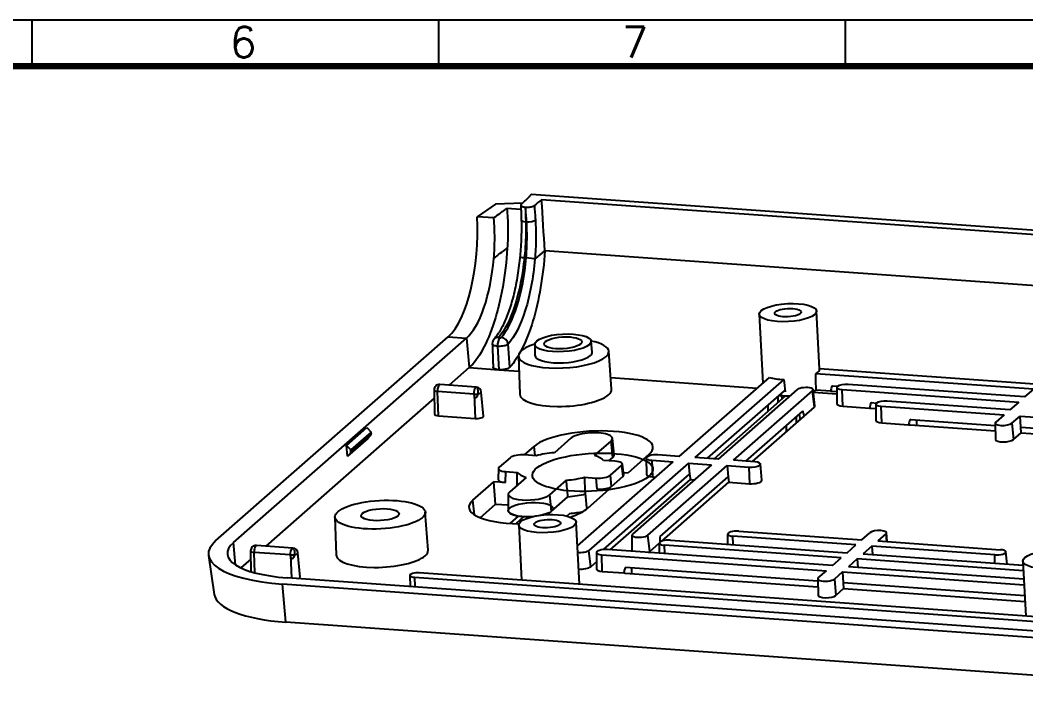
# Model space of a CAD drawing. Header units: millimetres. Extents: x 3683 to 5830, y 1279 to 1555.
# Drawn here: x 4285.3 to 4372.8, y 1495.9 to 1555 of the extents above; entities that cross this region are included whole.
import ezdxf

# ---------------------------------------------------------------- set-up
doc = ezdxf.new("R2010")
doc.units = ezdxf.units.MM
doc.header["$LTSCALE"] = 0.5
doc.layers.add('112', color=7, linetype='Continuous', true_color=0xffffff)
doc.layers.add('A1_KUANG', color=7, linetype='Continuous')
doc.layers.add('A4_KUANG', color=7, linetype='Continuous')
doc.styles.get("Standard").update_dxf_attribs({"font": 'txt', "bigfont": 'gbcbig.shx'})

# ---------------------------------------------------------------- blocks, each defined once
blk = doc.blocks.new('A$C3291225B')
at = {"layer": 'A4_KUANG'}
for p, q in [((128.995, 194.147), (128.995, 197.012)), ((154.221, 194.147), (154.221, 197.012)), ((179.447, 194.147), (179.447, 197.012)), ((258, 194.147), (2.865, 194.147))]:
    blk.add_line(p, q, dxfattribs=at)
at = {"layer": 'A4_KUANG', "color": 8}
blk.add_lwpolyline([(258, 0), (258, 197.012), (0, 197.012), (0, 0)], close=True, dxfattribs=at)
at = {"layer": 'A4_KUANG', "const_width": 0.4}
blk.add_lwpolyline([(2.865, 2.865), (2.865, 194.147), (255.126, 194.147), (255.135, 2.865), (2.865, 2.865)], dxfattribs=at)
at = {"layer": 'A4_KUANG'}
for s, p in [('6', (141.256, 194.69)), ('7', (165.569, 194.69))]:
    blk.add_text(s, height=1.91, dxfattribs=at).set_placement(p)

msp = doc.modelspace()

# ---------------------------------------------------------------- linework, layer by layer
at = {"layer": '112', "color": 7}
for p, q in [((4329.82, 1539.827), (4425.396, 1533.017)), ((4326.671, 1538.968), (4325.096, 1537.866)), ((4329.057, 1539.059), (4326.671, 1538.968)), ((4423.64, 1532.726), (4330.698, 1539.348)), ((4328.9, 1538.504), (4327.676, 1538.591)), ((4329.275, 1538.709), (4329.306, 1538.706)), ((4326.541, 1537.763), (4325.096, 1537.866)), ((4329.388, 1537.423), (4329.314, 1537.428)), ((4423.066, 1528.333), (4330.98, 1534.893)), ((4349.632, 1529.382), (4349.955, 1523.384)), ((4354.895, 1524.626), (4354.625, 1529.65)), ((4302.355, 1509.662), (4322.575, 1527.413)), ((4322.575, 1527.413), (4324.168, 1527.3)), ((4303.877, 1509.487), (4324.168, 1527.3)), ((4324.168, 1527.3), (4324.394, 1524.734)), ((4326.865, 1526.585), (4326.961, 1524.551)), ((4327.926, 1524.759), (4327.783, 1526.768)), ((4330.112, 1526.768), (4330.111, 1525.818)), ((4335.103, 1526.087), (4335, 1527.031)), ((4328.674, 1525.734), (4328.792, 1522.413)), ((4336.78, 1522.843), (4336.541, 1526.158)), ((4324.394, 1524.734), (4322.644, 1523.198)), ((4324.394, 1524.734), (4326.961, 1524.551)), ((4326.961, 1524.551), (4328.721, 1524.426)), ((4373.493, 1522.849), (4354.553, 1524.199)), ((4354.894, 1524.66), (4374.005, 1523.299)), ((4325.015, 1523.03), (4321.841, 1523.256)), ((4336.707, 1523.857), (4349.458, 1522.948)), ((4342.677, 1516.995), (4350.522, 1523.882)), ((4351.771, 1523.7), (4344.042, 1516.915)), ((4356.016, 1523.133), (4356.447, 1523.102)), ((4372.727, 1522.178), (4357.368, 1523.272)), ((4321.338, 1522.779), (4321.373, 1520.674)), ((4324.814, 1522.43), (4321.64, 1522.656)), ((4321.726, 1520.531), (4321.64, 1522.65)), ((4324.814, 1522.424), (4324.9, 1520.305)), ((4325.64, 1520.507), (4325.45, 1522.603)), ((4336.781, 1522.836), (4336.78, 1522.843)), ((4345.137, 1516.837), (4351.841, 1522.722)), ((4345.701, 1516.797), (4351.923, 1522.259)), ((4352.938, 1522.813), (4346.056, 1516.772)), ((4347.384, 1516.659), (4354.285, 1522.717)), ((4351.295, 1521.708), (4351.295, 1522.243)), ((4351.56, 1522.293), (4351.614, 1521.988)), ((4354.435, 1521.29), (4354.285, 1522.717)), ((4354.486, 1521.391), (4354.331, 1522.808)), ((4354.354, 1522.599), (4356.391, 1522.454)), ((4355.848, 1522.675), (4354.588, 1522.765)), ((4356.391, 1522.63), (4355.986, 1522.658)), ((4356.392, 1523.012), (4356.39, 1521.587)), ((4356.856, 1522.823), (4372.216, 1521.728)), ((4356.905, 1521.376), (4356.856, 1522.823)), ((4373.493, 1522.849), (4372.727, 1522.178)), ((4321.35, 1522.062), (4306.682, 1509.185)), ((4350.397, 1521.454), (4350.397, 1520.92)), ((4353.549, 1520.512), (4354.435, 1521.29)), ((4356.905, 1521.376), (4359.237, 1521.21)), ((4359.407, 1521.679), (4359.837, 1521.648)), ((4359.782, 1521.559), (4359.78, 1520.133)), ((4360.247, 1521.369), (4370.939, 1520.607)), ((4360.296, 1519.922), (4360.247, 1521.369)), ((4371.45, 1521.056), (4360.759, 1521.818)), ((4372.216, 1521.728), (4371.45, 1521.056)), ((4321.726, 1520.531), (4324.9, 1520.305)), ((4348.479, 1516.581), (4353.428, 1520.926)), ((4349.043, 1516.541), (4353.51, 1520.463)), ((4352.882, 1519.911), (4352.882, 1520.446)), ((4353.119, 1520.654), (4353.201, 1520.191)), ((4359.376, 1521.194), (4359.782, 1521.165)), ((4370.939, 1520.607), (4370.229, 1519.984)), ((4371.625, 1519.885), (4372.335, 1520.508)), ((4372.335, 1520.508), (4383.026, 1519.746)), ((4372.4, 1519.541), (4372.335, 1520.508)), ((4351.984, 1519.658), (4351.984, 1519.123)), ((4360.296, 1519.922), (4362.627, 1519.756)), ((4362.767, 1519.74), (4370.192, 1519.211)), ((4362.798, 1520.225), (4370.184, 1519.699)), ((4363.347, 1519.699), (4363.347, 1520.186)), ((4370.18, 1519.897), (4370.205, 1518.473)), ((4371.625, 1519.885), (4371.751, 1518.459)), ((4372.4, 1519.541), (4380.54, 1518.961)), ((4372.426, 1519.052), (4372.4, 1519.541)), ((4313.716, 1517.96), (4315.49, 1519.517)), ((4315.786, 1518.789), (4314.013, 1517.232)), ((4315.873, 1519.122), (4314.099, 1517.565)), ((4314.103, 1517.488), (4315.877, 1519.045)), ((4315.49, 1519.517), (4315.873, 1519.122)), ((4315.786, 1518.789), (4315.574, 1518.568)), ((4315.877, 1519.045), (4315.873, 1519.122)), ((4371.751, 1518.459), (4372.426, 1519.052)), ((4372.426, 1519.052), (4380.591, 1518.471)), ((4313.8, 1517.011), (4313.716, 1517.96)), ((4313.716, 1517.96), (4314.099, 1517.565)), ((4315.574, 1518.568), (4313.8, 1517.011)), ((4329.207, 1517.134), (4330.041, 1517.867)), ((4330.125, 1517.069), (4330.041, 1517.867)), ((4333.242, 1518.583), (4331.804, 1517.321)), ((4335.298, 1517.072), (4336.736, 1518.334)), ((4336.886, 1516.907), (4336.736, 1518.334)), ((4337.012, 1517.152), (4336.857, 1518.57)), ((4313.8, 1517.011), (4314.013, 1517.232)), ((4314.103, 1517.488), (4314.099, 1517.565)), ((4330.224, 1517.062), (4329.24, 1517.132)), ((4336.549, 1516.611), (4336.886, 1516.907)), ((4340.039, 1517.155), (4338.229, 1515.565)), ((4342.677, 1516.995), (4340.809, 1517.128)), ((4346.056, 1516.772), (4344.042, 1516.915)), ((4327.953, 1516.888), (4327, 1516.05)), ((4333.807, 1509.208), (4342.146, 1516.529)), ((4343.475, 1516.417), (4334.819, 1508.818)), ((4337.08, 1516.574), (4336.096, 1516.644)), ((4336.704, 1515.359), (4337.658, 1516.196)), ((4337.658, 1516.196), (4337.777, 1515.261)), ((4337.841, 1515.388), (4337.722, 1516.324)), ((4345.488, 1516.273), (4338.607, 1510.232)), ((4339.798, 1516.858), (4339.822, 1515.433)), ((4339.953, 1510.136), (4346.854, 1516.194)), ((4340.279, 1516.662), (4342.146, 1516.529)), ((4340.279, 1516.662), (4340.337, 1515.224)), ((4343.475, 1516.417), (4345.488, 1516.273)), ((4343.475, 1516.417), (4343.574, 1515.465)), ((4346.854, 1516.194), (4348.721, 1516.061)), ((4346.854, 1516.194), (4346.942, 1515.231)), ((4349.252, 1516.526), (4347.384, 1516.659)), ((4348.721, 1516.061), (4348.779, 1514.623)), ((4349.862, 1514.918), (4349.733, 1516.336)), ((4326.935, 1515.937), (4326.918, 1514.976)), ((4327.561, 1514.712), (4327.578, 1515.673)), ((4327.578, 1515.673), (4328.562, 1515.603)), ((4329.359, 1515.175), (4327.921, 1513.912)), ((4334.433, 1515.185), (4335.418, 1515.114)), ((4336.073, 1508.88), (4343.574, 1515.465)), ((4336.786, 1514.391), (4336.704, 1515.359)), ((4336.786, 1514.391), (4337.777, 1515.261)), ((4337.815, 1515.595), (4338.229, 1515.565)), ((4340.337, 1515.224), (4340.635, 1515.203)), ((4341.01, 1510.025), (4346.942, 1515.231)), ((4343.574, 1515.465), (4343.641, 1514.989)), ((4346.942, 1515.231), (4347.002, 1514.749)), ((4324.72, 1513.196), (4326.531, 1514.786)), ((4327.561, 1514.712), (4326.531, 1514.786)), ((4326.694, 1512.85), (4326.531, 1514.786)), ((4331.415, 1513.663), (4332.853, 1514.926)), ((4335.418, 1515.114), (4335.499, 1514.147)), ((4336.67, 1508.869), (4343.641, 1514.989)), ((4341.162, 1509.623), (4347.002, 1514.749)), ((4343.641, 1514.989), (4343.996, 1514.963)), ((4347.002, 1514.749), (4348.779, 1514.623)), ((4327.799, 1513.697), (4327.797, 1512.272)), ((4331.565, 1512.236), (4331.415, 1513.663)), ((4331.565, 1512.236), (4332.987, 1513.484)), ((4336.529, 1514.073), (4334.718, 1512.484)), ((4335.499, 1514.147), (4336.529, 1514.073)), ((4324.856, 1511.903), (4324.72, 1513.196)), ((4325.339, 1511.66), (4326.694, 1512.85)), ((4326.694, 1512.85), (4327.798, 1512.771)), ((4312.711, 1511.72), (4312.829, 1508.399)), ((4320.817, 1508.829), (4320.577, 1512.144)), ((4327.97, 1511.162), (4328.694, 1511.798)), ((4329.162, 1511.752), (4328.466, 1511.141)), ((4333.159, 1512.03), (4332.899, 1511.801)), ((4328.702, 1511.008), (4328.96, 1506.22)), ((4333.987, 1505.862), (4333.695, 1511.277)), ((4338.56, 1510.149), (4338.558, 1508.735)), ((4340.103, 1508.709), (4339.953, 1510.136)), ((4346.885, 1510.237), (4346.884, 1509.354)), ((4358.042, 1509.285), (4347.35, 1510.047)), ((4347.374, 1509.319), (4347.35, 1510.047)), ((4347.862, 1510.496), (4358.553, 1509.734)), ((4358.553, 1509.734), (4359.263, 1510.357)), ((4360.659, 1510.258), (4359.949, 1509.635)), ((4360.659, 1510.258), (4360.718, 1509.58)), ((4360.777, 1509.576), (4360.707, 1510.35)), ((4304.047, 1507.555), (4303.877, 1509.487)), ((4309.052, 1509.016), (4305.878, 1509.242)), ((4340.103, 1508.709), (4340.94, 1509.444)), ((4340.94, 1509.448), (4340.939, 1508.565)), ((4356.764, 1508.164), (4341.405, 1509.258)), ((4341.429, 1508.53), (4341.405, 1509.258)), ((4341.917, 1509.708), (4357.276, 1508.613)), ((4357.276, 1508.613), (4358.042, 1509.285)), ((4359.437, 1509.186), (4358.672, 1508.514)), ((4370.129, 1508.424), (4359.437, 1509.186)), ((4359.437, 1509.186), (4359.487, 1508.456)), ((4359.949, 1509.635), (4370.641, 1508.873)), ((4301.715, 1508.369), (4302.214, 1504.968)), ((4305.374, 1508.765), (4305.405, 1506.959)), ((4308.851, 1508.416), (4305.677, 1508.643)), ((4305.749, 1506.861), (4305.677, 1508.637)), ((4308.851, 1508.41), (4308.932, 1506.401)), ((4309.677, 1506.493), (4309.487, 1508.59)), ((4312.829, 1508.399), (4312.829, 1508.392)), ((4334.969, 1507.391), (4334.819, 1508.818)), ((4335.462, 1508.626), (4335.46, 1507.201)), ((4335.927, 1508.436), (4355.487, 1507.043)), ((4335.976, 1506.99), (4335.927, 1508.436)), ((4355.999, 1507.492), (4336.439, 1508.886)), ((4355.999, 1507.492), (4356.764, 1508.164)), ((4358.672, 1508.514), (4372.6, 1507.522)), ((4370.154, 1507.696), (4370.129, 1508.424)), ((4371.222, 1507.62), (4371.105, 1508.691)), ((4305.387, 1508.048), (4304.524, 1507.291)), ((4335.461, 1507.823), (4334.969, 1507.391)), ((4354.733, 1506.135), (4338.011, 1507.326)), ((4338.56, 1506.8), (4338.56, 1507.287)), ((4358.16, 1508.065), (4357.395, 1507.393)), ((4372.665, 1506.305), (4357.395, 1507.393)), ((4372.626, 1507.034), (4358.16, 1508.065)), ((4358.16, 1508.065), (4358.21, 1507.335)), ((4372.58, 1507.882), (4372.838, 1503.094)), ((4392.957, 1500.415), (4308.562, 1506.428)), ((4319.231, 1506.636), (4319.247, 1505.666)), ((4319.621, 1506.478), (4383.664, 1501.915)), ((4319.621, 1506.478), (4319.655, 1505.637)), ((4384.094, 1502.292), (4320.05, 1506.855)), ((4335.976, 1506.99), (4337.841, 1506.857)), ((4337.98, 1506.841), (4354.741, 1505.647)), ((4354.778, 1506.42), (4355.487, 1507.043)), ((4356.883, 1506.943), (4356.174, 1506.321)), ((4356.883, 1506.943), (4372.691, 1505.817)), ((4356.883, 1506.943), (4356.948, 1505.977)), ((4392.165, 1499.897), (4308.144, 1505.883)), ((4308.44, 1502.561), (4308.144, 1505.883)), ((4354.729, 1506.333), (4354.754, 1504.908)), ((4356.174, 1506.321), (4356.299, 1504.895)), ((4372.743, 1504.852), (4356.948, 1505.977)), ((4356.948, 1505.977), (4356.975, 1505.488)), ((4356.975, 1505.488), (4356.299, 1504.895)), ((4356.975, 1505.488), (4372.77, 1504.363)), ((4392.461, 1496.575), (4308.44, 1502.561))]:
    msp.add_line(p, q, dxfattribs=at)
for centre, start, end in [((4321.808, 1522.787), 85.92479, 180.97473), ((4324.982, 1522.561), 5.18838, 85.92479), ((4305.844, 1508.773), 85.92479, 180.97473), ((4309.019, 1508.547), 5.18838, 85.92479)]:
    msp.add_arc(centre, 0.47, start, end, dxfattribs=at)
for centre, major_axis, ratio, start_param, end_param in [((4322.152, 1535.281), (0.59, 8.279), 0.352163, 3.484088, 5.054884), ((4329.527, 1537.605), (0.6, 0.018), 0.304848, 3.161382, 4.339441), ((4329.601, 1537.6), (-0.599, -0.038), 0.292846, 1.187927, 2.734506), ((4329.406, 1534.239), (0.597, -0.06), 0.052086, 1.931675, 3.123599), ((4329.56, 1534.228), (-0.598, 0.05), 0.058048, 3.526339, 5.072394), ((4327.013, 1526.812), (0.447, -0.4), 0.851822, 2.309128, 3.129532), ((4327.079, 1526.762), (0.043, 0.598), 0.352163, 0.414146, 1.895838), ((4327.224, 1526.799), (-0.447, 0.4), 0.852022, 3.89629, 5.449619), ((4332.608, 1525.939), (3.933, 0.212), 0.314324, 2.241021, 5.903137), ((4332.608, 1525.939), (3.933, 0.212), 0.314324, 0, 0.900641), ((4332.608, 1525.939), (2.496, 0.134), 0.314324, 3.124201, 5.903137), ((4332.608, 1525.939), (2.496, 0.134), 0.314324, 5.903137, 6.283185), ((4332.608, 1525.939), (2.496, 0.134), 0.314324, 0, 0.017363), ((4332.608, 1525.939), (3.933, 0.212), 0.314324, 5.903137, 6.283185), ((4352.399, 1524.492), (2.496, 0.134), 0.314324, 5.736471, 6.283185), ((4351.995, 1531.993), (1.56, -45.998), 0.050559, 1.367074, 1.398801), ((4321.808, 1522.787), (-0.033, -0.469), 0.352163, 3.14116, 5.033067), ((4324.982, 1522.561), (0.033, 0.469), 0.352163, 8.228832530932095e-06, 6.283193536012117), ((4352.399, 1524.492), (2.496, 0.134), 0.314324, 3.844686, 4.44111), ((4352.135, 1529.401), (4.755, -45.392), 0.021105, 4.8361, 4.859946), ((4355.035, 1503.934), (-0.981, -19.198), 0.034204, 3.140906, 3.362165), ((4357.112, 1523.047), (0.72, 0.039), 0.314324, 1.190748, 4.33234), ((4321.807, 1522.803), (0.469, 0.025), 0.314324, 3.129992, 4.33234), ((4324.981, 1522.576), (0.469, 0.025), 0.314324, 4.33234, 6.294709), ((4332.786, 1522.621), (3.994, 0.215), 0.314324, 3.135786, 5.903137), ((4332.786, 1522.621), (3.994, 0.215), 0.314324, 5.903137, 6.283185), ((4352.475, 1523.07), (-2.496, -0.134), 0.314324, 1.096039, 1.337515), ((4354.463, 1504.209), (2.619, -18.514), 0.014839, 3.037655, 3.151312), ((4351.265, 1522.304), (-0.703, -0.039), 0.312678, 2.762, 2.836299), ((4352.475, 1523.07), (-2.496, -0.134), 0.314324, 1.337515, 1.494628), ((4353.611, 1522.765), (-0.72, -0.039), 0.314324, 2.761544, 5.903137), ((4353.688, 1521.343), (-0.799, -0.043), 0.314324, 2.761544, 3.158955), ((4357.189, 1521.625), (0.799, 0.043), 0.314324, 3.124201, 4.33234), ((4358.426, 1502.481), (-0.981, -19.198), 0.034204, 3.140906, 3.364812), ((4360.503, 1521.594), (0.72, 0.039), 0.314324, 1.190748, 4.33234), ((4321.92, 1520.702), (0.546, 0.029), 0.314324, 3.129992, 4.33234), ((4325.094, 1520.475), (0.546, 0.029), 0.314324, 4.33234, 6.294708), ((4356.05, 1502.413), (2.619, -18.514), 0.014839, 2.927406, 3.151312), ((4352.852, 1520.508), (-0.703, -0.039), 0.312678, 2.762, 2.985906), ((4359.63, 1521.413), (-0.703, -0.039), 0.312678, 0.959701, 1.183607), ((4360.579, 1520.172), (0.799, 0.043), 0.314324, 3.124201, 4.33234), ((4361.816, 1501.027), (-0.981, -19.198), 0.034204, 3.140906, 3.364812), ((4363.021, 1519.959), (-0.703, -0.039), 0.312678, 0.959701, 1.183607), ((4370.927, 1519.935), (-0.747, -0.04), 0.314324, 5.903137, 9.044729), ((4315.504, 1519.071), (-0.264, 0.301), 0.881579, 3.215759, 3.983704), ((4335.04, 1517.511), (5.347, 0.288), 0.314324, 5.903137, 9.044729), ((4334.989, 1518.459), (-1.869, -0.101), 0.314324, 2.761544, 5.903137), ((4371.004, 1518.513), (-0.799, -0.043), 0.314324, 6.271635, 9.044729), ((4313.73, 1517.514), (0.264, -0.301), 0.881579, 0.074167, 0.842112), ((4328.887, 1516.82), (-0.999, -0.053), 0.314917, 4.334922, 5.902979), ((4335.142, 1515.615), (5.242, 0.282), 0.314324, 0.555803, 6.838988), ((4332.329, 1516.123), (-3.916, -0.211), 0.314324, 4.829836, 5.262837), ((4332.329, 1516.123), (-3.916, -0.211), 0.314324, 3.401843, 3.834845), ((4335.066, 1517.037), (-1.947, -0.105), 0.314324, 2.761544, 3.158955), ((4340.544, 1516.895), (-0.747, -0.04), 0.314324, 4.33234, 7.473933), ((4327.936, 1515.985), (-1.001, -0.055), 0.313731, 5.903298, 7.471355), ((4336.722, 1516.262), (-1.001, -0.055), 0.313731, 2.761705, 4.329762), ((4348.986, 1516.294), (-0.747, -0.04), 0.314324, 1.190748, 4.33234), ((4332.329, 1516.123), (-3.916, -0.211), 0.314324, 0.260251, 0.693252), ((4332.329, 1516.123), (-3.916, -0.211), 0.314324, 1.688243, 2.121245), ((4335.77, 1515.426), (-0.999, -0.053), 0.314917, 1.193329, 2.761387), ((4336.841, 1515.327), (-1.001, -0.055), 0.313731, 2.761705, 3.164109), ((4340.621, 1515.473), (-0.799, -0.043), 0.314324, 6.271586, 7.473933), ((4327.919, 1515.024), (-1.001, -0.055), 0.313731, 6.260693, 7.471355), ((4335.852, 1514.459), (-0.999, -0.053), 0.314917, 1.193329, 2.761387), ((4349.063, 1514.872), (-0.799, -0.043), 0.314324, 1.190748, 3.153113), ((4329.668, 1513.788), (-1.869, -0.101), 0.314324, 5.903137, 9.044729), ((4332.405, 1514.701), (3.994, 0.215), 0.314324, 4.841565, 5.252935), ((4329.719, 1512.84), (5.347, 0.288), 0.314324, 2.761544, 4.509006), ((4329.745, 1512.366), (-1.947, -0.105), 0.314324, 2.121101, 8.404286), ((4329.745, 1512.366), (-1.947, -0.105), 0.314324, 6.265843, 7.950522), ((4332.482, 1513.279), (-4.125, -0.222), 0.314324, 1.718717, 2.016236), ((4329.719, 1512.84), (5.347, 0.288), 0.314324, 5.397291, 5.903137), ((4339.28, 1510.184), (0.72, 0.039), 0.314324, 2.761544, 5.903137), ((4342.393, 1490.423), (1.38, -19.603), 0.013435, 3.15181, 3.375716), ((4347.606, 1510.271), (-0.72, -0.039), 0.314324, 4.33234, 7.473933), ((4359.961, 1510.307), (0.747, 0.04), 0.314324, 5.903137, 9.044729), ((4311.691, 1508.997), (9.986, 0.538), 0.314324, 2.761544, 4.33234), ((4311.433, 1508.948), (8.083, 0.435), 0.314324, 2.761544, 4.33234), ((4305.844, 1508.773), (-0.033, -0.469), 0.352163, 3.14116, 5.033067), ((4341.661, 1509.483), (-0.72, -0.039), 0.314324, 4.33234, 7.473933), ((4305.844, 1508.789), (0.469, 0.025), 0.314324, 3.129992, 4.33234), ((4309.019, 1508.547), (0.033, 0.469), 0.352163, 8.228832593104585e-06, 6.283193536012179), ((4309.018, 1508.563), (0.469, 0.025), 0.314324, 4.33234, 6.294709), ((4316.823, 1508.607), (-3.994, -0.215), 0.314324, 0, 2.761544), ((4316.823, 1508.607), (-3.994, -0.215), 0.314324, 2.761544, 3.14737), ((4334.145, 1508.866), (0.72, 0.039), 0.314324, 4.25277, 5.903137), ((4336.183, 1508.661), (-0.72, -0.039), 0.314324, 4.33234, 7.473933), ((4339.357, 1508.762), (0.799, 0.043), 0.314324, 5.585395, 5.903137), ((4370.385, 1508.649), (0.72, 0.039), 0.314324, 4.33234, 7.473933), ((4334.222, 1507.444), (0.799, 0.043), 0.314324, 4.300876, 5.903137), ((4337.029, 1488.128), (-0.981, -19.198), 0.034204, 3.140906, 3.364812), ((4309.131, 1506.462), (0.546, 0.029), 0.314324, 5.486041, 6.294706), ((4319.836, 1506.666), (-0.605, -0.033), 0.314324, 4.33234, 7.473933), ((4336.259, 1507.239), (-0.799, -0.043), 0.314324, 6.265793, 7.473933), ((4338.234, 1507.06), (-0.703, -0.039), 0.312678, 0.959701, 1.183607), ((4355.476, 1506.37), (0.747, 0.04), 0.314324, 2.761544, 5.903137), ((4311.875, 1505.577), (9.67, 0.521), 0.314324, 3.170589, 4.33234), ((4355.552, 1504.948), (0.799, 0.043), 0.314324, 3.130043, 5.903137)]:
    msp.add_ellipse(centre, major_axis=major_axis, ratio=ratio, start_param=start_param, end_param=end_param, dxfattribs=at)
for centre, major_axis in [((4352.128, 1529.516), (-2.496, -0.134)), ((4352.128, 1529.516), (1.148, 0.062)), ((4332.557, 1526.887), (2.444, 0.132)), ((4332.557, 1526.887), (1.647, 0.089)), ((4316.645, 1511.925), (-3.933, -0.212)), ((4316.645, 1511.925), (-1.648, -0.089)), ((4331.199, 1511.142), (2.496, 0.134)), ((4331.199, 1511.142), (1.148, 0.062)), ((4375.077, 1508.016), (-2.496, -0.134))]:
    msp.add_ellipse(centre, major_axis=major_axis, ratio=0.314324, dxfattribs=at)
for points, knots in [([(4329.82, 1539.827), (4329.748, 1539.752), (4329.639, 1539.64), (4329.53, 1539.528), (4329.458, 1539.453), (4329.422, 1539.415), (4329.311, 1539.303), (4329.235, 1539.229), (4329.08, 1539.08), (4329.002, 1539.005), (4328.923, 1538.931)], [0, 0, 0, 0, 0.25, 0.375, 0.375, 0.5, 0.5, 0.75, 0.75, 1, 1, 1, 1]), ([(4328.922, 1538.806), (4328.944, 1538.787), (4328.977, 1538.77), (4329.019, 1538.755), (4329.061, 1538.741), (4329.112, 1538.729), (4329.169, 1538.72)], [0.4366248, 0.4366248, 0.4366248, 0.4366248, 0.6549026, 0.6549026, 0.6549026, 0.8731659, 0.8731659, 0.8731659, 0.8731659]), ([(4329.503, 1538.704), (4329.571, 1538.707), (4329.639, 1538.713), (4329.703, 1538.722), (4329.766, 1538.732), (4329.828, 1538.745), (4329.881, 1538.76), (4329.934, 1538.776), (4329.982, 1538.794), (4330.019, 1538.813), (4330.04, 1538.825), (4330.059, 1538.837), (4330.074, 1538.849)], [0.2183111, 0.2183111, 0.2183111, 0.2183111, 0.4366248, 0.4366248, 0.4366248, 0.6549027, 0.6549027, 0.6549027, 0.873166, 0.873166, 0.873166, 1, 1, 1, 1]), ([(4330.074, 1538.849), (4330.098, 1538.467), (4330.122, 1538.086), (4330.147, 1537.704), (4330.15, 1537.658), (4330.152, 1537.611), (4330.155, 1537.565)], [0, 0, 0, 0, 0.892026, 0.892026, 0.892026, 1, 1, 1, 1]), ([(4327.676, 1538.591), (4327.625, 1538.557), (4327.574, 1538.523), (4327.472, 1538.454), (4327.421, 1538.42), (4327.272, 1538.317), (4327.177, 1538.248), (4326.897, 1538.041), (4326.718, 1537.902), (4326.541, 1537.763)], [0, 0, 0, 0, 0.125, 0.125, 0.25, 0.25, 0.5, 0.5, 1, 1, 1, 1]), ([(4327.676, 1538.591), (4327.726, 1538.028), (4327.753, 1537.457), (4327.765, 1536.302), (4327.75, 1535.718), (4327.712, 1535.126)], [0, 0, 0, 0, 0.5, 0.5, 1, 1, 1, 1]), ([(4326.536, 1534.234), (4326.587, 1534.831), (4326.613, 1535.423), (4326.615, 1536.307), (4326.609, 1536.601), (4326.591, 1537.041), (4326.583, 1537.187), (4326.565, 1537.476), (4326.554, 1537.62), (4326.541, 1537.763)], [0, 0, 0, 0, 0.5, 0.5, 0.75, 0.75, 0.875, 0.875, 1, 1, 1, 1]), ([(4328.925, 1537.583), (4328.925, 1537.577), (4328.938, 1537.305), (4328.938, 1536.738), (4328.921, 1535.888), (4328.876, 1535.07), (4328.83, 1534.541), (4328.805, 1534.3)], [0, 0, 0, 0, 0.005262, 0.262297, 0.521702, 0.782504, 1, 1, 1, 1]), ([(4329.314, 1537.428), (4329.329, 1536.916), (4329.326, 1536.399), (4329.288, 1535.352), (4329.252, 1534.824), (4329.198, 1534.289)], [0, 0, 0, 0, 0.5, 0.5, 1, 1, 1, 1]), ([(4329.352, 1534.278), (4329.397, 1534.813), (4329.422, 1535.343), (4329.434, 1536.391), (4329.421, 1536.91), (4329.388, 1537.423)], [0, 0, 0, 0, 0.5, 0.5, 1, 1, 1, 1]), ([(4330.155, 1537.565), (4330.19, 1537.015), (4330.204, 1536.459), (4330.19, 1535.336), (4330.163, 1534.768), (4330.115, 1534.195)], [0, 0, 0, 0, 0.5, 0.5, 1, 1, 1, 1]), ([(4327.712, 1535.126), (4327.567, 1532.839), (4327.162, 1530.56), (4325.98, 1526.86), (4325.207, 1525.448), (4324.394, 1524.734)], [0, 0, 0, 0, 0.5, 0.5, 1, 1, 1, 1]), ([(4330.98, 1534.893), (4330.841, 1532.713), (4330.474, 1530.581), (4329.398, 1527.004), (4328.692, 1525.579), (4327.926, 1524.759)], [0, 0, 0, 0, 0.5, 0.5, 1, 1, 1, 1]), ([(4330.98, 1534.893), (4330.904, 1534.836), (4330.83, 1534.777), (4330.684, 1534.661), (4330.612, 1534.603), (4330.397, 1534.428), (4330.256, 1534.311), (4330.115, 1534.195)], [0, 0, 0, 0, 0.25, 0.25, 0.5, 0.5, 1, 1, 1, 1]), ([(4324.168, 1527.3), (4324.726, 1527.79), (4325.255, 1528.706), (4326.101, 1531.172), (4326.403, 1532.673), (4326.536, 1534.234)], [0, 0, 0, 0, 0.5, 0.5, 1, 1, 1, 1]), ([(4328.805, 1534.3), (4328.804, 1534.286), (4328.778, 1533.986), (4328.702, 1533.403), (4328.575, 1532.562), (4328.419, 1531.747), (4328.242, 1530.972), (4328.043, 1530.248), (4327.827, 1529.583), (4327.594, 1528.978), (4327.347, 1528.433), (4327.088, 1527.949), (4326.827, 1527.548), (4326.648, 1527.307), (4326.565, 1527.224), (4326.562, 1527.221)], [0, 0, 0, 0, 0.004336, 0.096606, 0.189349, 0.281929, 0.373745, 0.464326, 0.553305, 0.641465, 0.730574, 0.820218, 0.909754, 0.99847, 1, 1, 1, 1]), ([(4330.115, 1534.195), (4329.98, 1532.58), (4329.685, 1531.032), (4328.871, 1528.442), (4328.341, 1527.392), (4327.783, 1526.768)], [0, 0, 0, 0, 0.5, 0.5, 1, 1, 1, 1]), ([(4326.566, 1527.213), (4326.519, 1527.16), (4326.447, 1527.044), (4326.398, 1526.884), (4326.411, 1526.794), (4326.414, 1526.777)], [0, 0, 0, 0, 0.428085, 0.890998, 1, 1, 1, 1]), ([(4326.858, 1526.585), (4326.788, 1526.59), (4326.716, 1526.601), (4326.654, 1526.615), (4326.602, 1526.627), (4326.557, 1526.642), (4326.52, 1526.659), (4326.481, 1526.677), (4326.451, 1526.698), (4326.432, 1526.72), (4326.416, 1526.738), (4326.408, 1526.758), (4326.407, 1526.777)], [0.0000705, 0.0000705, 0.0000705, 0.0000705, 0.2901281, 0.2901281, 0.2901281, 0.530219, 0.530219, 0.530219, 0.7864499, 0.7864499, 0.7864499, 1, 1, 1, 1]), ([(4327.778, 1526.763), (4327.754, 1526.741), (4327.71, 1526.715), (4327.656, 1526.692), (4327.61, 1526.673), (4327.557, 1526.655), (4327.499, 1526.64), (4327.436, 1526.624), (4327.366, 1526.61), (4327.295, 1526.6), (4327.22, 1526.59), (4327.141, 1526.583), (4327.064, 1526.581), (4326.996, 1526.579), (4326.929, 1526.58), (4326.872, 1526.584)], [0.0000541, 0.0000541, 0.0000541, 0.0000541, 0.2234118, 0.2234118, 0.2234118, 0.4084388, 0.4084388, 0.4084388, 0.6085969, 0.6085969, 0.6085969, 0.817603, 0.817603, 0.817603, 0.9999459, 0.9999459, 0.9999459, 0.9999459]), ([(4326.961, 1524.551), (4326.872, 1524.561), (4326.695, 1524.58), (4326.529, 1524.653), (4326.475, 1524.718), (4326.475, 1524.752), (4326.476, 1524.757)], [0, 0, 0, 0, 0.328227, 0.65643, 0.984791, 1, 1, 1, 1]), ([(4327.926, 1524.759), (4327.882, 1524.723), (4327.794, 1524.652), (4327.541, 1524.581), (4327.249, 1524.541), (4327.057, 1524.548), (4326.961, 1524.551)], [0, 0, 0, 0, 0.249992, 0.499765, 0.749873, 1, 1, 1, 1])]:
    msp.add_open_spline(points, degree=3, knots=knots, dxfattribs=at)
for points, degree in [([(4328.889, 1538.867), (4328.888, 1538.846), (4328.9, 1538.825), (4328.922, 1538.806)], 3), ([(4328.923, 1538.931), (4328.9, 1538.91), (4328.889, 1538.888), (4328.889, 1538.867)], 3), ([(4328.889, 1538.865), (4328.927, 1537.587)], 1), ([(4330.698, 1539.348), (4330.481, 1539.182), (4330.277, 1539.016), (4330.074, 1538.849)], 3), ([(4330.98, 1534.893), (4330.886, 1536.378), (4330.792, 1537.863), (4330.698, 1539.348)], 3), ([(4329.169, 1538.72), (4329.203, 1538.715), (4329.238, 1538.711), (4329.275, 1538.709)], 3), ([(4329.275, 1538.709), (4329.288, 1538.282), (4329.301, 1537.855), (4329.314, 1537.428)], 3), ([(4329.388, 1537.423), (4329.361, 1537.851), (4329.333, 1538.279), (4329.306, 1538.706)], 3), ([(4329.306, 1538.706), (4329.369, 1538.702), (4329.436, 1538.701), (4329.503, 1538.704)], 3), ([(4326.536, 1534.234), (4326.909, 1534.533), (4327.276, 1534.833), (4327.712, 1535.126)], 3), ([(4329.198, 1534.289), (4328.895, 1531.28), (4328.023, 1528.546), (4326.964, 1527.364)], 3), ([(4327.176, 1527.349), (4328.232, 1528.531), (4329.1, 1531.265), (4329.352, 1534.278)], 3), ([(4326.407, 1526.792), (4326.479, 1524.755)], 1), ([(4326.872, 1526.584), (4326.867, 1526.585), (4326.863, 1526.585), (4326.858, 1526.585)], 3), ([(4326.872, 1526.584), (4326.868, 1526.585), (4326.863, 1526.585), (4326.858, 1526.585)], 3), ([(4326.964, 1527.364), (4326.961, 1527.361), (4326.959, 1527.357), (4326.959, 1527.352)], 3), ([(4326.959, 1527.352), (4326.959, 1527.347), (4326.961, 1527.343), (4326.964, 1527.34)], 3), ([(4326.964, 1527.34), (4326.967, 1527.336), (4326.971, 1527.333), (4326.978, 1527.33)], 3), ([(4326.978, 1527.33), (4326.985, 1527.325), (4326.995, 1527.322), (4327.006, 1527.319)], 3), ([(4327.006, 1527.319), (4327.014, 1527.318), (4327.023, 1527.316), (4327.033, 1527.316)], 3), ([(4327.033, 1527.316), (4327.044, 1527.315), (4327.056, 1527.315), (4327.068, 1527.316)], 3), ([(4327.068, 1527.316), (4327.08, 1527.317), (4327.092, 1527.318), (4327.103, 1527.32)], 3), ([(4327.103, 1527.32), (4327.116, 1527.323), (4327.129, 1527.326), (4327.14, 1527.33)], 3), ([(4327.14, 1527.33), (4327.149, 1527.333), (4327.158, 1527.336), (4327.164, 1527.34)], 3), ([(4327.164, 1527.34), (4327.169, 1527.343), (4327.173, 1527.346), (4327.176, 1527.349)], 3), ([(4327.788, 1526.772), (4327.785, 1526.769), (4327.782, 1526.766), (4327.778, 1526.763)], 3), ([(4354.588, 1522.765), (4354.519, 1522.721), (4354.442, 1522.681), (4354.357, 1522.645)], 3), ([(4355.986, 1522.658), (4355.937, 1522.662), (4355.891, 1522.667), (4355.848, 1522.675)], 3), ([(4328.571, 1514.483), (4328.568, 1514.856), (4328.565, 1515.23), (4328.562, 1515.603)], 3), ([(4334.519, 1513.736), (4334.49, 1514.219), (4334.462, 1514.702), (4334.433, 1515.185)], 3), ([(4332.987, 1513.484), (4332.942, 1513.965), (4332.898, 1514.445), (4332.853, 1514.926)], 3), ([(4334.65, 1512.44), (4334.606, 1512.872), (4334.562, 1513.304), (4334.519, 1513.736)], 3)]:
    msp.add_open_spline(points, degree=degree, dxfattribs=at)

# ---------------------------------------------------------------- block references
at = {"layer": 'A1_KUANG', "color": 1, "lineweight": 0, "xscale": 1.403050184557287, "yscale": 1.403050184557742, "zscale": 1.403050184556499}
msp.add_blockref('A$C3291225B', (4105.381, 1278.573), dxfattribs=at)

doc.saveas('drawing.dxf')
